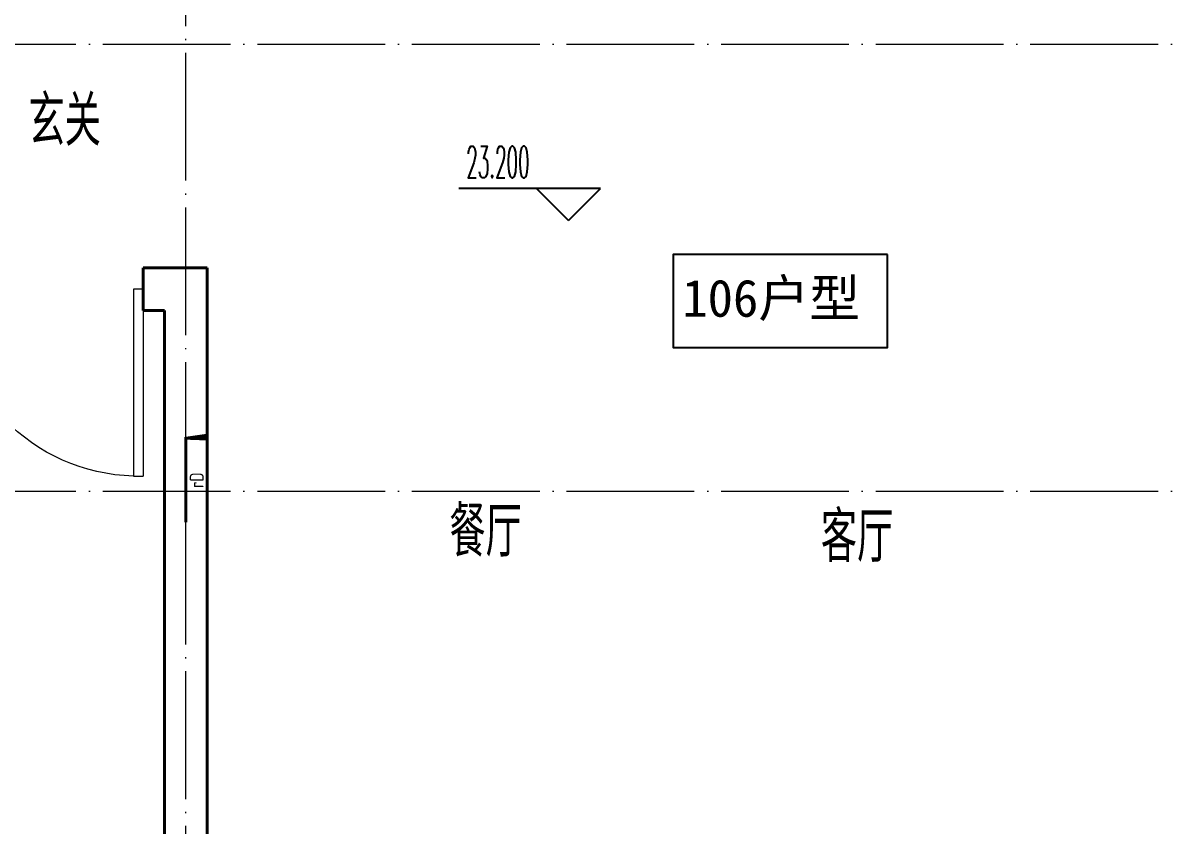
# Model space of a CAD drawing. Extents: x 27938 to 1042331, y -235042 to 1535213.
# Drawn here: x 721352 to 726767, y 367054 to 370824 of the extents above; entities that cross this region are included whole.
import ezdxf

# ---------------------------------------------------------------- set-up
doc = ezdxf.new("R2010")
doc.units = 0
doc.header["$LTSCALE"] = 1000
doc.header["$MEASUREMENT"] = 0
doc.linetypes.add('DOTE', pattern=[2.4200000000000004, 2, -0.2, 0.02, -0.2])
for name, color, linetype in [('3.5方案汇报，与郭总、侯月琴确定户型_t8$0$2020.03.04 -1安徽标准化洋房户型(UA）_t8_t8$0$看线', 154, 'Continuous'), ('DIM_ELEV', 3, 'Continuous'), ('PUB_TEXT', 4, 'Continuous')]:
    doc.layers.add(name, color=color, linetype=linetype)
for name, color, linetype, lineweight in [('DOTE', 19, 'DOTE', 9), ('EQUIP-消防', 3, 'Continuous', 20), ('WALL', 9, 'Continuous', 40), ('WINDOW', 8, 'Continuous', 15)]:
    doc.layers.add(name, color=color, linetype=linetype, lineweight=lineweight)
doc.styles.add('_TCH_DIM', font='SIMPLEX.shx', dxfattribs={"width": 0.6, "oblique": 10, "bigfont": 'hztxt.shx'})
doc.styles.get("Standard").update_dxf_attribs({"font": 'gbenor.shx', "bigfont": 'gbcbig.shx'})
doc.styles.add('房间名称', font='TSSDENG', dxfattribs={"width": 0.8, "bigfont": 'HZTXT'})
doc.styles.add('黑体', font='simhei.ttf')

# ---------------------------------------------------------------- blocks, each defined once
blk = doc.blocks.new('GFDGDGRDGRDG')
at = {"layer": 'DOTE', "linetype": 'DOTE', "ltscale": 0.3}
for p, q in [((615293.6750460381, 360558.3317887957), (615293.6750460381, 376108.3318260653)), ((626393.6739016925, 368458.3321396253), (573593.6739016977, 368458.3321396253)), ((626393.6739016924, 366358.3321396253), (573593.6739016977, 366358.3321396253))]:
    blk.add_line(p, q, dxfattribs=at)
blk = doc.blocks.new('FSFSFSFSEG')
at = {"layer": 'EQUIP-消防', "color": 0, "const_width": 12.82051282052028}
blk.add_lwpolyline([(136866.5605577994, 335152.5449090759), (136466.5605577994, 335152.5449090774), (136466.5605577991, 335052.5449090772), (136866.5605577991, 335052.5449090757)], close=True, dxfattribs=at)
at = {"layer": 'PUB_TEXT', "color": 0, "style": '房间名称', "width": 0.8}
blk.add_text('rD', height=64.8, dxfattribs=at).set_placement((136633.7425204425, 335069.0046025831))
blk = doc.blocks.new('HGFHGGGDFGRD')
at = {"color": 8, "rotation": 90}
blk.add_blockref('FSFSFSFSEG', (1057269.125720263, 232007.1647419213), dxfattribs=at)
blk = doc.blocks.new('$DorLib2D$00000001')
for p, q in [((0.45, 0.9750000000000001), (0.5000000000000002, 0.9750000000000001)), ((0.45, 0), (0.45, 0.9750000000000001)), ((0.5, 0), (0.5, 0.9750000000000001)), ((0.5, 0), (0.45, 0))]:
    blk.add_line(p, q)
at = {"lineweight": 13}
blk.add_arc((0.475, 0), 0.975, 91.4692835813538, 180, dxfattribs=at)

msp = doc.modelspace()

# ---------------------------------------------------------------- linework, layer by layer
at = {"color": 8}
msp.add_lwpolyline([(725411.8783934724, 369736.8340053867), (724405.8783934724, 369736.834005386), (724405.8783934728, 369300.834005386), (725411.8783934728, 369300.8340053867)], close=True, dxfattribs=at)
at = {"layer": 'DIM_ELEV', "color": 8}
for p, q in [((724064.2785795345, 370046.5153556972), (723399.3581070229, 370046.5153556972)), ((723914.2785795345, 369896.5153556972), (723764.2785795345, 370046.5153556972)), ((723914.2785795345, 369896.5153556972), (724064.2785795345, 370046.5153556972))]:
    msp.add_line(p, q, dxfattribs=at)
at = {"layer": 'WALL', "color": 8}
for p, q in [((722216.5756667374, 369673.725145078), (721916.5756572232, 369673.7251450763)), ((721916.5756572232, 369673.7251450763), (721916.5756572213, 369473.7251450784)), ((722216.5756667374, 369673.725145078), (722216.5757391523, 366723.7247942345)), ((721916.5756572213, 369473.7251450784), (722016.5756597013, 369473.7251450735)), ((722016.5756597013, 369473.7251450735), (722016.5757296669, 366623.7247917837))]:
    msp.add_line(p, q, dxfattribs=at)

# ---------------------------------------------------------------- block references
at = {"color": 8}
msp.add_blockref('HGFHGGGDFGRD', (0, 0), dxfattribs=at)
at = {"layer": '3.5方案汇报，与郭总、侯月琴确定户型_t8$0$2020.03.04 -1安徽标准化洋房户型(UA）_t8_t8$0$看线', "ltscale": 10}
msp.add_blockref('GFDGDGRDGRDG', (106822.9047994823, 2265.393005468359), dxfattribs=at)
at = {"layer": 'WINDOW', "xscale": -900, "yscale": 900, "zscale": -900, "rotation": 179.9999999994159}
msp.add_blockref('$DorLib2D$00000001', (721466.5756571932, 369573.725145085), dxfattribs=at)

# ---------------------------------------------------------------- texts
at = {"color": 8, "style": '黑体'}
msp.add_text('106户型', height=175, dxfattribs=at).set_placement((724448.1186345733, 369444.6468898227))
at = {"layer": 'DIM_ELEV', "color": 8, "style": '_TCH_DIM', "width": 0.4235294117647059}
msp.add_text('23.200', height=148.75, dxfattribs=at).set_placement((723433.893013112, 370096.5653556972))
at = {"layer": 'PUB_TEXT', "color": 8}
for s, p in [('玄关', (721377.4190472234, 370246.8930054685)), ('餐厅', (723354.3160625502, 368317.9207827436)), ('客厅', (725098.7452421203, 368292.9491214192))]:
    msp.add_text(s, height=236.3120567375886, dxfattribs=at).set_placement(p)

doc.saveas('drawing.dxf')
